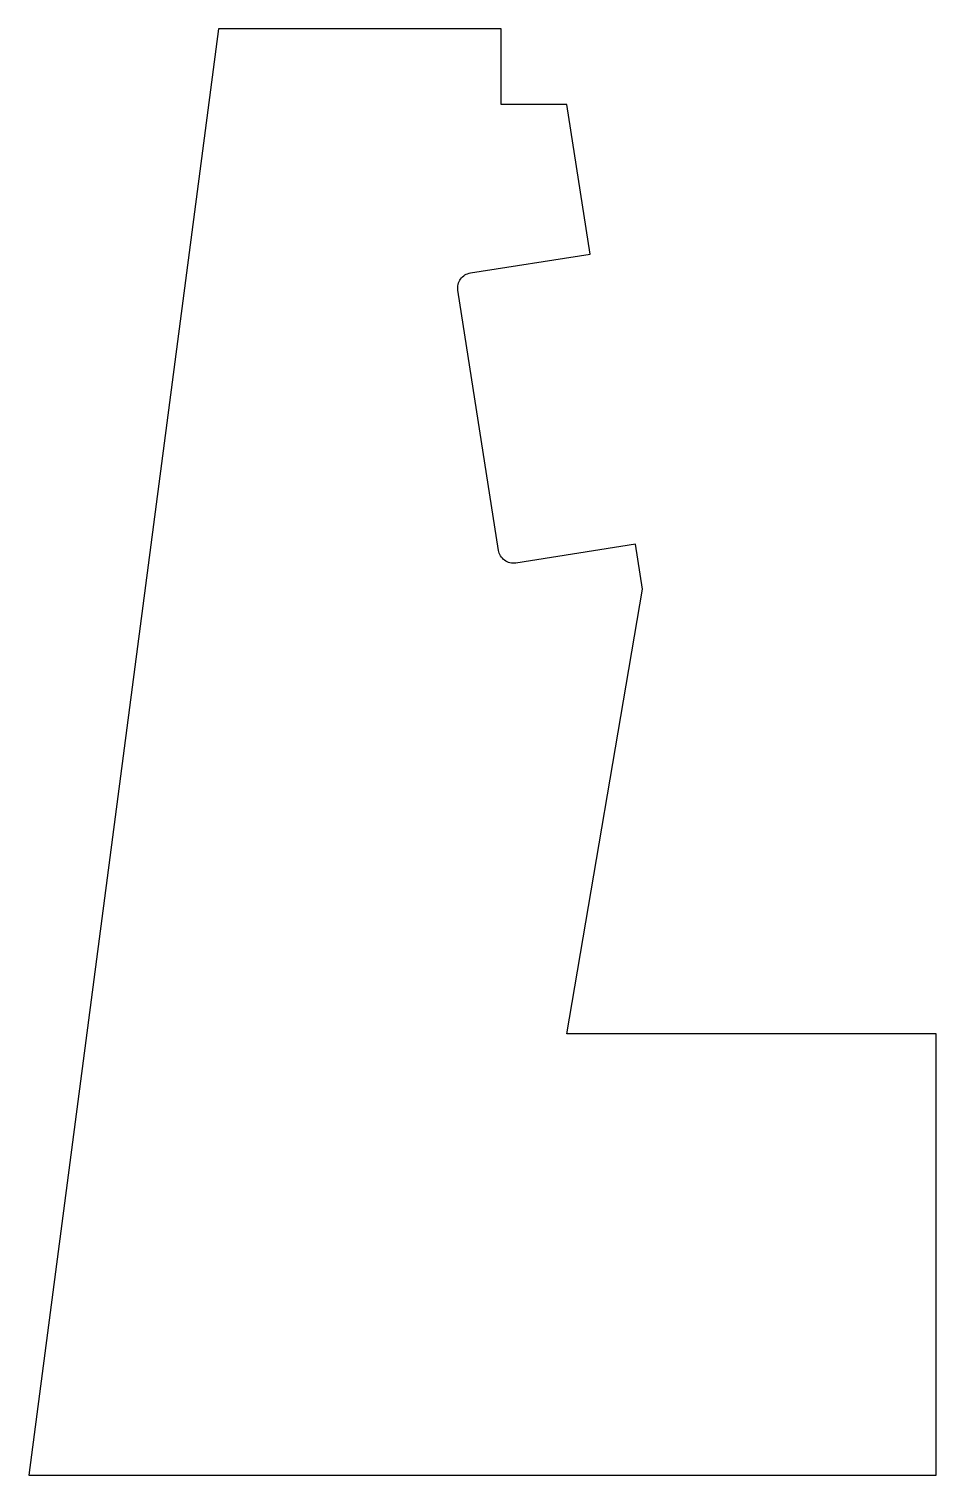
# Model space of a CAD drawing. Header units: millimetres. Extents: x 211 to 510, y -457 to 21.
import ezdxf

# ---------------------------------------------------------------- set-up
doc = ezdxf.new("R2010")
doc.units = ezdxf.units.MM
doc.layers.get('0').update_dxf_attribs({"linetype": 'CONTINUOUS'})

msp = doc.modelspace()

# ---------------------------------------------------------------- linework, layer by layer
msp.add_lwpolyline([(356.63, -59.78), (396.15, -53.6), (388.44, -4.2), (366.8, -4.2), (366.8, 20.8), (273.46, 20.8), (210.88, -456.7), (510.32, -456.7), (510.32, -311.01), (388.44, -311.01), (413.44, -164.2), (411.12, -149.38), (371.6, -155.56, -0.414214), (365.89, -151.39), (352.47, -65.49, -0.414214)], format="xyb", close=True)

doc.saveas('drawing.dxf')
